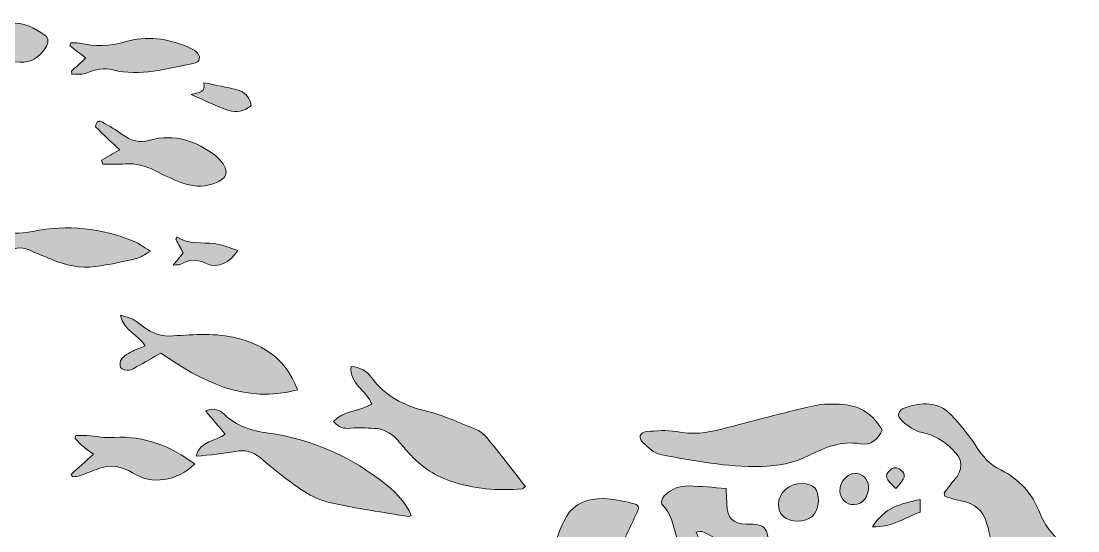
# Model space of a CAD drawing. Header units: centimetres. Extents: x -3.3 to 24.3, y 7.4 to 22.3.
# Drawn here: x 16.11 to 24.21, y 16.82 to 20.73 of the extents above; entities that cross this region are included whole.
import ezdxf

# ---------------------------------------------------------------- set-up
doc = ezdxf.new("R2010")
doc.units = ezdxf.units.CM
doc.header["$MEASUREMENT"] = 0
doc.layers.add('Layer 1', color=7, linetype='Continuous', lineweight=0)

# ---------------------------------------------------------------- blocks, each defined once
blk = doc.blocks.new('Block_0')
at = {"layer": 'Layer 1', "true_color": 0x000000, "transparency": 33554687}
h = blk.add_hatch(color=18, dxfattribs=at)
h.dxf.hatch_style = 2
edge = h.paths.add_edge_path()
edge.add_spline(control_points=[(15.4672, 20.4004), (15.4829, 20.4592), (15.4928, 20.4963), (15.503, 20.5346), (15.4453, 20.5771), (15.3627, 20.5728), (15.3144, 20.6521), (15.3426, 20.6629), (15.3649, 20.6726), (15.3881, 20.6796), (15.3951, 20.6817), (15.4046, 20.6769), (15.4125, 20.6739), (15.5709, 20.6152), (15.727, 20.632), (15.8835, 20.6844), (15.9285, 20.6995), (15.9771, 20.7035), (16.0241, 20.7125), (16.1285, 20.7324), (16.2096, 20.6769), (16.2895, 20.6252), (16.3254, 20.6021), (16.3194, 20.5604), (16.296, 20.527), (16.2484, 20.459), (16.1869, 20.4093), (16.0993, 20.4172), (15.9987, 20.4264), (15.898, 20.4395), (15.7988, 20.4585), (15.7326, 20.4712), (15.6726, 20.4717), (15.6103, 20.4417), (15.5715, 20.423), (15.5266, 20.4169), (15.4672, 20.4004)], knot_values=[0, 0, 0, 0, 1, 1, 1, 2, 2, 2, 3, 3, 3, 4, 4, 4, 5, 5, 5, 6, 6, 6, 7, 7, 7, 8, 8, 8, 9, 9, 9, 10, 10, 10, 11, 11, 11, 12, 12, 12, 12], degree=3, periodic=0)
h = blk.add_hatch(color=18, dxfattribs=at)
h.dxf.hatch_style = 2
edge = h.paths.add_edge_path()
edge.add_spline(control_points=[(16.4957, 20.3494), (16.5303, 20.3813), (16.5649, 20.4132), (16.605, 20.4501), (16.5618, 20.4827), (16.522, 20.5127), (16.4821, 20.5428), (16.4845, 20.5501), (16.4869, 20.5574), (16.4893, 20.5647), (16.5116, 20.5647), (16.535, 20.569), (16.5561, 20.564), (16.6734, 20.5361), (16.7877, 20.5382), (16.9049, 20.573), (17.0701, 20.6222), (17.2332, 20.6012), (17.3904, 20.5324), (17.4108, 20.5234), (17.432, 20.5136), (17.4488, 20.4995), (17.4913, 20.4638), (17.4833, 20.4174), (17.4286, 20.407), (17.2253, 20.3682), (17.0235, 20.3058), (16.8125, 20.3577), (16.7448, 20.3744), (16.6807, 20.3633), (16.6157, 20.335), (16.5816, 20.3201), (16.538, 20.3268), (16.4987, 20.3238), (16.4977, 20.3323), (16.4967, 20.3409), (16.4957, 20.3494)], knot_values=[0, 0, 0, 0, 1, 1, 1, 2, 2, 2, 3, 3, 3, 4, 4, 4, 5, 5, 5, 6, 6, 6, 7, 7, 7, 8, 8, 8, 9, 9, 9, 10, 10, 10, 11, 11, 11, 12, 12, 12, 12], degree=3, periodic=0)
h = blk.add_hatch(color=18, dxfattribs=at)
h.dxf.hatch_style = 2
edge = h.paths.add_edge_path()
edge.add_spline(control_points=[(17.8735, 20.0837), (17.8182, 20.0398), (17.7565, 20.0286), (17.7011, 20.0469), (17.6071, 20.078), (17.5179, 20.1238), (17.4125, 20.1695), (17.4686, 20.1881), (17.528, 20.1794), (17.5096, 20.26), (17.6021, 20.2406), (17.6846, 20.2265), (17.7652, 20.2053), (17.8232, 20.1901), (17.8623, 20.1506), (17.8735, 20.0837)], knot_values=[0, 0, 0, 0, 1, 1, 1, 2, 2, 2, 3, 3, 3, 4, 4, 4, 5, 5, 5, 5], degree=3, periodic=0)
h = blk.add_hatch(color=18, dxfattribs=at)
h.dxf.hatch_style = 2
edge = h.paths.add_edge_path()
edge.add_spline(control_points=[(16.7256, 19.6662), (16.7703, 19.6913), (16.815, 19.7163), (16.8645, 19.7441), (16.7993, 19.8064), (16.7373, 19.8657), (16.6792, 19.9213), (16.6856, 19.9666), (16.7063, 19.9723), (16.7338, 19.9564), (16.7848, 19.9268), (16.8374, 19.8988), (16.8841, 19.8633), (16.9492, 19.8139), (17.014, 19.7968), (17.0962, 19.8192), (17.2847, 19.8704), (17.451, 19.8132), (17.6015, 19.6979), (17.6126, 19.6894), (17.6232, 19.6798), (17.6322, 19.6692), (17.7101, 19.5776), (17.695, 19.5246), (17.5816, 19.4852), (17.4975, 19.456), (17.4147, 19.4638), (17.3343, 19.4956), (17.2664, 19.5224), (17.1991, 19.5516), (17.1346, 19.5857), (17.0628, 19.6235), (16.9898, 19.6433), (16.908, 19.637), (16.8506, 19.6325), (16.7926, 19.6361), (16.7348, 19.6361), (16.7317, 19.6461), (16.7287, 19.6562), (16.7256, 19.6662)], knot_values=[0, 0, 0, 0, 1, 1, 1, 2, 2, 2, 3, 3, 3, 4, 4, 4, 5, 5, 5, 6, 6, 6, 7, 7, 7, 8, 8, 8, 9, 9, 9, 10, 10, 10, 11, 11, 11, 12, 12, 12, 13, 13, 13, 13], degree=3, periodic=0)
h = blk.add_hatch(color=18, dxfattribs=at)
h.dxf.hatch_style = 2
edge = h.paths.add_edge_path()
edge.add_spline(control_points=[(15.879, 19.0552), (15.8434, 19.0813), (15.8077, 19.1074), (15.772, 19.1336), (15.7747, 19.1398), (15.7774, 19.146), (15.7801, 19.1522), (15.8229, 19.1475), (15.8691, 19.1515), (15.9078, 19.1363), (16.0041, 19.0984), (16.101, 19.0996), (16.1984, 19.1198), (16.466, 19.1753), (16.7244, 19.1437), (16.9757, 19.0425), (17.0131, 19.0275), (17.046, 19.001), (17.1013, 18.9675), (17.0525, 18.9414), (17.0243, 18.9181), (16.9924, 18.9108), (16.8884, 18.887), (16.7836, 18.8648), (16.678, 18.8499), (16.5611, 18.8335), (16.4488, 18.8595), (16.3408, 18.9056), (16.2839, 18.9299), (16.2259, 18.9515), (16.1697, 18.9771), (16.1058, 19.0063), (16.0502, 18.9954), (15.9976, 18.9517), (15.9695, 18.9284), (15.9413, 18.9036), (15.909, 18.8875), (15.8895, 18.8778), (15.8552, 18.8741), (15.8406, 18.8851), (15.8267, 18.8956), (15.8224, 18.9303), (15.8271, 18.9513), (15.8336, 18.9801), (15.8527, 19.0061), (15.8664, 19.0333), (15.8706, 19.0406), (15.8748, 19.0479), (15.879, 19.0552)], knot_values=[0, 0, 0, 0, 1, 1, 1, 2, 2, 2, 3, 3, 3, 4, 4, 4, 5, 5, 5, 6, 6, 6, 7, 7, 7, 8, 8, 8, 9, 9, 9, 10, 10, 10, 11, 11, 11, 12, 12, 12, 13, 13, 13, 14, 14, 14, 15, 15, 15, 16, 16, 16, 16], degree=3, periodic=0)
h = blk.add_hatch(color=18, dxfattribs=at)
h.dxf.hatch_style = 2
edge = h.paths.add_edge_path()
edge.add_spline(control_points=[(17.3052, 19.0756), (17.3959, 19.0199), (17.495, 19.035), (17.5916, 19.0257), (17.6516, 19.0199), (17.7095, 18.9925), (17.7698, 18.9743), (17.7197, 18.8847), (17.6096, 18.8323), (17.5344, 18.8709), (17.4602, 18.9091), (17.3957, 18.9068), (17.3272, 18.8661), (17.3189, 18.8612), (17.3062, 18.8637), (17.2758, 18.861), (17.3066, 18.8993), (17.3276, 18.9252), (17.3509, 18.9541), (17.3328, 18.9883), (17.314, 19.0236), (17.2953, 19.0589), (17.2986, 19.0645), (17.3019, 19.0701), (17.3052, 19.0756)], knot_values=[0, 0, 0, 0, 1, 1, 1, 2, 2, 2, 3, 3, 3, 4, 4, 4, 5, 5, 5, 6, 6, 6, 7, 7, 7, 8, 8, 8, 8], degree=3, periodic=0)
h = blk.add_hatch(color=18, dxfattribs=at)
h.dxf.hatch_style = 2
edge = h.paths.add_edge_path()
edge.add_spline(control_points=[(17.1797, 18.1865), (17.1141, 18.1491), (17.0556, 18.1154), (16.9968, 18.0824), (16.9772, 18.0715), (16.9569, 18.0558), (16.9362, 18.0546), (16.9142, 18.0533), (16.8817, 18.0603), (16.8716, 18.0755), (16.8619, 18.09), (16.8676, 18.1256), (16.88, 18.1414), (16.8981, 18.1646), (16.9267, 18.1812), (16.9535, 18.1955), (16.9856, 18.2126), (17.0205, 18.2244), (17.0593, 18.2407), (17.0115, 18.3254), (16.8959, 18.3535), (16.8707, 18.4761), (16.9114, 18.4638), (16.9406, 18.4595), (16.9651, 18.4463), (16.9945, 18.4304), (17.0197, 18.4069), (17.0469, 18.3868), (17.1148, 18.3363), (17.1895, 18.3116), (17.2756, 18.3177), (17.4385, 18.3292), (17.6019, 18.3412), (17.7629, 18.3012), (17.9451, 18.2559), (18.0951, 18.1642), (18.1876, 17.9946), (18.202, 17.9683), (18.2117, 17.9395), (18.2271, 17.9035), (17.8178, 17.7951), (17.4953, 17.9705), (17.1797, 18.1865)], knot_values=[0, 0, 0, 0, 1, 1, 1, 2, 2, 2, 3, 3, 3, 4, 4, 4, 5, 5, 5, 6, 6, 6, 7, 7, 7, 8, 8, 8, 9, 9, 9, 10, 10, 10, 11, 11, 11, 12, 12, 12, 13, 13, 13, 14, 14, 14, 14], degree=3, periodic=0)
h = blk.add_hatch(color=18, dxfattribs=at)
h.dxf.hatch_style = 2
edge = h.paths.add_edge_path()
edge.add_spline(control_points=[(18.797, 17.7933), (18.7606, 17.8994), (18.6231, 17.9484), (18.6382, 18.0846), (18.7106, 18.0765), (18.7608, 18.047), (18.7961, 17.9981), (18.8994, 17.8554), (19.0409, 17.7834), (19.2101, 17.7426), (19.3405, 17.7111), (19.4647, 17.6534), (19.5901, 17.6033), (19.623, 17.5901), (19.656, 17.5667), (19.6783, 17.5393), (19.7793, 17.4156), (19.8765, 17.2888), (19.9747, 17.1637), (19.9589, 17.1506), (19.9549, 17.1444), (19.9505, 17.1441), (19.7633, 17.1307), (19.5784, 17.1429), (19.3997, 17.2044), (19.266, 17.2505), (19.1555, 17.3318), (19.0639, 17.4391), (19.0383, 17.4691), (19.0128, 17.4994), (18.9857, 17.5281), (18.9393, 17.5771), (18.8823, 17.6061), (18.8141, 17.6088), (18.7551, 17.6111), (18.6953, 17.6168), (18.637, 17.6103), (18.5842, 17.6045), (18.5431, 17.6141), (18.5026, 17.6623), (18.5817, 17.7428), (18.6978, 17.7387), (18.797, 17.7933)], knot_values=[0, 0, 0, 0, 1, 1, 1, 2, 2, 2, 3, 3, 3, 4, 4, 4, 5, 5, 5, 6, 6, 6, 7, 7, 7, 8, 8, 8, 9, 9, 9, 10, 10, 10, 11, 11, 11, 12, 12, 12, 13, 13, 13, 14, 14, 14, 14], degree=3, periodic=0)
h = blk.add_hatch(color=18, dxfattribs=at)
h.dxf.hatch_style = 2
edge = h.paths.add_edge_path()
edge.add_spline(control_points=[(17.6733, 17.5632), (17.6243, 17.6222), (17.577, 17.6791), (17.5245, 17.7423), (17.5895, 17.7705), (17.6336, 17.7481), (17.666, 17.7167), (17.7605, 17.6251), (17.8769, 17.5901), (18.0018, 17.573), (18.343, 17.5263), (18.6441, 17.3886), (18.9118, 17.1743), (18.9918, 17.1103), (19.0577, 17.0355), (19.0996, 16.9411), (19.0918, 16.9365), (19.0869, 16.9309), (19.083, 16.9316), (18.8832, 16.9656), (18.6822, 16.9942), (18.4842, 17.0367), (18.356, 17.0642), (18.2475, 17.1405), (18.1444, 17.2203), (18.0753, 17.2738), (18.0071, 17.3285), (17.9403, 17.3848), (17.8845, 17.4319), (17.8255, 17.4457), (17.7522, 17.4317), (17.6566, 17.4134), (17.5586, 17.4073), (17.4508, 17.3947), (17.4849, 17.5199), (17.6011, 17.5093), (17.6733, 17.5632)], knot_values=[0, 0, 0, 0, 1, 1, 1, 2, 2, 2, 3, 3, 3, 4, 4, 4, 5, 5, 5, 6, 6, 6, 7, 7, 7, 8, 8, 8, 9, 9, 9, 10, 10, 10, 11, 11, 11, 12, 12, 12, 12], degree=3, periodic=0)
h = blk.add_hatch(color=18, dxfattribs=at)
h.dxf.hatch_style = 2
edge = h.paths.add_edge_path()
edge.add_spline(control_points=[(22.7086, 17.5953), (22.6786, 17.5204), (22.6216, 17.4784), (22.5442, 17.4908), (22.3982, 17.5141), (22.2722, 17.4647), (22.1483, 17.4007), (22.0329, 17.3411), (21.9103, 17.3207), (21.7813, 17.3174), (21.5198, 17.3109), (21.265, 17.3591), (21.0109, 17.4087), (20.9611, 17.4184), (20.9149, 17.4639), (20.8747, 17.5011), (20.8369, 17.536), (20.8523, 17.5794), (20.9042, 17.5838), (20.9796, 17.5903), (21.0582, 17.5981), (21.1313, 17.5839), (21.2516, 17.5605), (21.3652, 17.5719), (21.4814, 17.603), (21.7151, 17.6655), (21.9492, 17.7274), (22.1849, 17.7818), (22.2575, 17.7985), (22.3366, 17.7975), (22.4117, 17.7912), (22.5432, 17.7803), (22.6447, 17.7156), (22.7086, 17.5953)], knot_values=[0, 0, 0, 0, 1, 1, 1, 2, 2, 2, 3, 3, 3, 4, 4, 4, 5, 5, 5, 6, 6, 6, 7, 7, 7, 8, 8, 8, 9, 9, 9, 10, 10, 10, 11, 11, 11, 11], degree=3, periodic=0)
h = blk.add_hatch(color=18, dxfattribs=at)
h.dxf.hatch_style = 2
edge = h.paths.add_edge_path()
edge.add_spline(control_points=[(23.1846, 17.1118), (23.2094, 17.1444), (23.2319, 17.179), (23.2593, 17.2091), (23.3343, 17.2917), (23.3315, 17.3677), (23.252, 17.4447), (23.1842, 17.5103), (23.112, 17.5596), (23.0143, 17.5772), (22.9606, 17.5869), (22.9082, 17.6268), (22.8645, 17.6638), (22.818, 17.7032), (22.8287, 17.7474), (22.8856, 17.7663), (23.0117, 17.8082), (23.1377, 17.82), (23.2386, 17.7116), (23.3073, 17.6379), (23.3745, 17.5605), (23.4276, 17.4755), (23.4774, 17.396), (23.5356, 17.3305), (23.6183, 17.2903), (23.7627, 17.22), (23.8586, 17.1092), (23.9178, 16.9614), (23.9594, 16.8577), (24.0265, 16.7725), (24.1178, 16.705), (24.1951, 16.6479), (24.21, 16.5756), (24.1693, 16.4883), (24.1304, 16.4046), (24.0623, 16.3514), (23.9777, 16.3198), (23.9161, 16.2968), (23.8595, 16.3266), (23.854, 16.3925), (23.8474, 16.472), (23.8022, 16.5203), (23.7449, 16.5637), (23.718, 16.584), (23.6896, 16.6025), (23.662, 16.6219), (23.5927, 16.6708), (23.5432, 16.7329), (23.5279, 16.8189), (23.5235, 16.8437), (23.5152, 16.8679), (23.5076, 16.8921), (23.4797, 16.9813), (23.4186, 17.0318), (23.3272, 17.0499), (23.2817, 17.0589), (23.2372, 17.0734), (23.1922, 17.0854), (23.1897, 17.0942), (23.1871, 17.103), (23.1846, 17.1118)], knot_values=[0, 0, 0, 0, 1, 1, 1, 2, 2, 2, 3, 3, 3, 4, 4, 4, 5, 5, 5, 6, 6, 6, 7, 7, 7, 8, 8, 8, 9, 9, 9, 10, 10, 10, 11, 11, 11, 12, 12, 12, 13, 13, 13, 14, 14, 14, 15, 15, 15, 16, 16, 16, 17, 17, 17, 18, 18, 18, 19, 19, 19, 20, 20, 20, 20], degree=3, periodic=0)
h = blk.add_hatch(color=18, dxfattribs=at)
h.dxf.hatch_style = 2
edge = h.paths.add_edge_path()
edge.add_spline(control_points=[(17.4407, 17.3361), (17.2999, 17.2007), (17.1145, 17.174), (16.9621, 17.2683), (16.8797, 17.3193), (16.7952, 17.3324), (16.7042, 17.3003), (16.6564, 17.2835), (16.6097, 17.2639), (16.5618, 17.2474), (16.5432, 17.241), (16.5229, 17.2397), (16.5033, 17.2361), (16.4999, 17.2427), (16.4965, 17.2493), (16.4931, 17.256), (16.5477, 17.3053), (16.6023, 17.3545), (16.6644, 17.4106), (16.634, 17.4328), (16.6066, 17.4505), (16.582, 17.4715), (16.5601, 17.4902), (16.5414, 17.5126), (16.5212, 17.5333), (16.5239, 17.5401), (16.5266, 17.5468), (16.5292, 17.5536), (16.5574, 17.5536), (16.5856, 17.5551), (16.6136, 17.5532), (16.683, 17.5487), (16.7529, 17.534), (16.8215, 17.5387), (17.0563, 17.5548), (17.2551, 17.4703), (17.4407, 17.3361)], knot_values=[0, 0, 0, 0, 1, 1, 1, 2, 2, 2, 3, 3, 3, 4, 4, 4, 5, 5, 5, 6, 6, 6, 7, 7, 7, 8, 8, 8, 9, 9, 9, 10, 10, 10, 11, 11, 11, 12, 12, 12, 12], degree=3, periodic=0)
h = blk.add_hatch(color=18, dxfattribs=at)
h.dxf.hatch_style = 2
edge = h.paths.add_edge_path()
edge.add_spline(control_points=[(22.6057, 17.1667), (22.608, 17.0862), (22.5602, 17.0246), (22.4948, 17.0239), (22.4322, 17.0233), (22.3886, 17.065), (22.386, 17.1282), (22.3831, 17.1949), (22.437, 17.259), (22.4995, 17.2635), (22.5524, 17.2672), (22.6042, 17.22), (22.6057, 17.1667)], knot_values=[0, 0, 0, 0, 1, 1, 1, 2, 2, 2, 3, 3, 3, 4, 4, 4, 4], degree=3, periodic=0)
h = blk.add_hatch(color=18, dxfattribs=at)
h.dxf.hatch_style = 2
edge = h.paths.add_edge_path()
edge.add_spline(control_points=[(22.815, 17.1484), (22.7324, 17.2251), (22.7258, 17.2441), (22.7653, 17.284), (22.7932, 17.3122), (22.8223, 17.3155), (22.8534, 17.289), (22.8956, 17.253), (22.8896, 17.2288), (22.815, 17.1484)], knot_values=[0, 0, 0, 0, 1, 1, 1, 2, 2, 2, 3, 3, 3, 3], degree=3, periodic=0)
h = blk.add_hatch(color=18, dxfattribs=at)
h.dxf.hatch_style = 2
edge = h.paths.add_edge_path()
edge.add_spline(control_points=[(22.0597, 16.8967), (21.9687, 16.8981), (21.9133, 16.9475), (21.9145, 17.0262), (21.9159, 17.1171), (21.9967, 17.1879), (22.097, 17.1859), (22.1844, 17.1841), (22.224, 17.1414), (22.2212, 17.052), (22.2181, 16.9531), (22.1577, 16.8951), (22.0597, 16.8967)], knot_values=[0, 0, 0, 0, 1, 1, 1, 2, 2, 2, 3, 3, 3, 4, 4, 4, 4], degree=3, periodic=0)
h = blk.add_hatch(color=18, dxfattribs=at)
h.dxf.hatch_style = 2
edge = h.paths.add_edge_path()
edge.add_spline(control_points=[(22.0562, 16.4437), (21.9319, 16.3873), (21.8109, 16.3729), (21.6857, 16.4226), (21.641, 16.4403), (21.6301, 16.4795), (21.6176, 16.5219), (21.5737, 16.671), (21.4663, 16.7609), (21.3271, 16.8176), (21.3183, 16.8211), (21.306, 16.8159), (21.2845, 16.8136), (21.3085, 16.7518), (21.3303, 16.6957), (21.3526, 16.6384), (21.2477, 16.6217), (21.1638, 16.6681), (21.1378, 16.7605), (21.1112, 16.8553), (21.0947, 16.9526), (21.0218, 17.0281), (21.0134, 17.0368), (21.0237, 17.0777), (21.0376, 17.0914), (21.0896, 17.1428), (21.1567, 17.1684), (21.2291, 17.1669), (21.3213, 17.1651), (21.4133, 17.1553), (21.5131, 17.1484), (21.5153, 17.1029), (21.5181, 17.0646), (21.5189, 17.0262), (21.5212, 16.9216), (21.5625, 16.8785), (21.6677, 16.8735), (21.6901, 16.8724), (21.713, 16.8754), (21.7352, 16.8727), (21.7989, 16.8653), (21.8212, 16.8461), (21.8333, 16.7802), (21.8474, 16.704), (21.8981, 16.6642), (21.9644, 16.6392), (22.0098, 16.622), (22.0441, 16.6046), (22.0312, 16.5431), (22.0257, 16.5166), (22.045, 16.4848), (22.0562, 16.4437)], knot_values=[0, 0, 0, 0, 1, 1, 1, 2, 2, 2, 3, 3, 3, 4, 4, 4, 5, 5, 5, 6, 6, 6, 7, 7, 7, 8, 8, 8, 9, 9, 9, 10, 10, 10, 11, 11, 11, 12, 12, 12, 13, 13, 13, 14, 14, 14, 15, 15, 15, 16, 16, 16, 17, 17, 17, 17], degree=3, periodic=0)
h = blk.add_hatch(color=18, dxfattribs=at)
h.dxf.hatch_style = 2
edge = h.paths.add_edge_path()
edge.add_spline(control_points=[(20.7419, 16.7759), (20.7935, 16.7415), (20.8305, 16.7168), (20.874, 16.6879), (20.8249, 16.6292), (20.7787, 16.5738), (20.7278, 16.5128), (20.814, 16.4503), (20.8219, 16.3646), (20.8094, 16.2705), (20.8002, 16.2016), (20.8176, 16.1394), (20.8577, 16.079), (20.8824, 16.0418), (20.8883, 15.991), (20.8977, 15.9453), (20.9031, 15.919), (20.8987, 15.8906), (20.8987, 15.8602), (20.8152, 15.7857), (20.6939, 15.7917), (20.6192, 15.8794), (20.5528, 15.9572), (20.5124, 16.0499), (20.5207, 16.1509), (20.5308, 16.2725), (20.4703, 16.335), (20.3693, 16.374), (20.2766, 16.4098), (20.2094, 16.4681), (20.1883, 16.5687), (20.182, 16.5986), (20.1731, 16.6332), (20.182, 16.6601), (20.2129, 16.7527), (20.2404, 16.8493), (20.2894, 16.9324), (20.3495, 17.0341), (20.4566, 17.0737), (20.5725, 17.0703), (20.6447, 17.0682), (20.7173, 17.0531), (20.7881, 17.0364), (20.8506, 17.0217), (20.8526, 17.0066), (20.8225, 16.9466), (20.795, 16.892), (20.7701, 16.8361), (20.7419, 16.7759)], knot_values=[0, 0, 0, 0, 1, 1, 1, 2, 2, 2, 3, 3, 3, 4, 4, 4, 5, 5, 5, 6, 6, 6, 7, 7, 7, 8, 8, 8, 9, 9, 9, 10, 10, 10, 11, 11, 11, 12, 12, 12, 13, 13, 13, 14, 14, 14, 15, 15, 15, 16, 16, 16, 16], degree=3, periodic=0)
h = blk.add_hatch(color=18, dxfattribs=at)
h.dxf.hatch_style = 2
edge = h.paths.add_edge_path()
edge.add_spline(control_points=[(22.636, 16.8538), (22.727, 17.004), (22.8598, 17.0334), (22.9998, 17.0627), (22.9998, 17.0299), (22.9998, 17.0027), (22.9998, 16.9666), (22.8886, 16.9266), (22.7865, 16.8487), (22.636, 16.8538)], knot_values=[0, 0, 0, 0, 1, 1, 1, 2, 2, 2, 3, 3, 3, 3], degree=3, periodic=0)
at = {"layer": 'Layer 1'}
for points, knots in [([(15.4672, 20.4004), (15.4829, 20.4592), (15.4928, 20.4963), (15.503, 20.5346), (15.4453, 20.5771), (15.3627, 20.5728), (15.3144, 20.6521), (15.3426, 20.6629), (15.3649, 20.6726), (15.3881, 20.6796), (15.3951, 20.6817), (15.4046, 20.6769), (15.4125, 20.6739), (15.5709, 20.6152), (15.727, 20.632), (15.8835, 20.6844), (15.9285, 20.6995), (15.9771, 20.7035), (16.0241, 20.7125), (16.1285, 20.7324), (16.2096, 20.6769), (16.2895, 20.6252), (16.3254, 20.6021), (16.3194, 20.5604), (16.296, 20.527), (16.2484, 20.459), (16.1869, 20.4093), (16.0993, 20.4172), (15.9987, 20.4264), (15.898, 20.4395), (15.7988, 20.4585), (15.7326, 20.4712), (15.6726, 20.4717), (15.6103, 20.4417), (15.5715, 20.423), (15.5266, 20.4169), (15.4672, 20.4004)], [0, 0, 0, 0, 1, 1, 1, 2, 2, 2, 3, 3, 3, 4, 4, 4, 5, 5, 5, 6, 6, 6, 7, 7, 7, 8, 8, 8, 9, 9, 9, 10, 10, 10, 11, 11, 11, 12, 12, 12, 12]), ([(16.4957, 20.3494), (16.5303, 20.3813), (16.5649, 20.4132), (16.605, 20.4501), (16.5618, 20.4827), (16.522, 20.5127), (16.4821, 20.5428), (16.4845, 20.5501), (16.4869, 20.5574), (16.4893, 20.5647), (16.5116, 20.5647), (16.535, 20.569), (16.5561, 20.564), (16.6734, 20.5361), (16.7877, 20.5382), (16.9049, 20.573), (17.0701, 20.6222), (17.2332, 20.6012), (17.3904, 20.5324), (17.4108, 20.5234), (17.432, 20.5136), (17.4488, 20.4995), (17.4913, 20.4638), (17.4833, 20.4174), (17.4286, 20.407), (17.2253, 20.3682), (17.0235, 20.3058), (16.8125, 20.3577), (16.7448, 20.3744), (16.6807, 20.3633), (16.6157, 20.335), (16.5816, 20.3201), (16.538, 20.3268), (16.4987, 20.3238), (16.4977, 20.3323), (16.4967, 20.3409), (16.4957, 20.3494)], [0, 0, 0, 0, 1, 1, 1, 2, 2, 2, 3, 3, 3, 4, 4, 4, 5, 5, 5, 6, 6, 6, 7, 7, 7, 8, 8, 8, 9, 9, 9, 10, 10, 10, 11, 11, 11, 12, 12, 12, 12]), ([(17.8735, 20.0837), (17.8182, 20.0398), (17.7565, 20.0286), (17.7011, 20.0469), (17.6071, 20.078), (17.5179, 20.1238), (17.4125, 20.1695), (17.4686, 20.1881), (17.528, 20.1794), (17.5096, 20.26), (17.6021, 20.2406), (17.6846, 20.2265), (17.7652, 20.2053), (17.8232, 20.1901), (17.8623, 20.1506), (17.8735, 20.0837)], [0, 0, 0, 0, 1, 1, 1, 2, 2, 2, 3, 3, 3, 4, 4, 4, 5, 5, 5, 5]), ([(16.7256, 19.6662), (16.7703, 19.6913), (16.815, 19.7163), (16.8645, 19.7441), (16.7993, 19.8064), (16.7373, 19.8657), (16.6792, 19.9213), (16.6856, 19.9666), (16.7063, 19.9723), (16.7338, 19.9564), (16.7848, 19.9268), (16.8374, 19.8988), (16.8841, 19.8633), (16.9492, 19.8139), (17.014, 19.7968), (17.0962, 19.8192), (17.2847, 19.8704), (17.451, 19.8132), (17.6015, 19.6979), (17.6126, 19.6894), (17.6232, 19.6798), (17.6322, 19.6692), (17.7101, 19.5776), (17.695, 19.5246), (17.5816, 19.4852), (17.4975, 19.456), (17.4147, 19.4638), (17.3343, 19.4956), (17.2664, 19.5224), (17.1991, 19.5516), (17.1346, 19.5857), (17.0628, 19.6235), (16.9898, 19.6433), (16.908, 19.637), (16.8506, 19.6325), (16.7926, 19.6361), (16.7348, 19.6361), (16.7317, 19.6461), (16.7287, 19.6562), (16.7256, 19.6662)], [0, 0, 0, 0, 1, 1, 1, 2, 2, 2, 3, 3, 3, 4, 4, 4, 5, 5, 5, 6, 6, 6, 7, 7, 7, 8, 8, 8, 9, 9, 9, 10, 10, 10, 11, 11, 11, 12, 12, 12, 13, 13, 13, 13]), ([(15.879, 19.0552), (15.8434, 19.0813), (15.8077, 19.1074), (15.772, 19.1336), (15.7747, 19.1398), (15.7774, 19.146), (15.7801, 19.1522), (15.8229, 19.1475), (15.8691, 19.1515), (15.9078, 19.1363), (16.0041, 19.0984), (16.101, 19.0996), (16.1984, 19.1198), (16.466, 19.1753), (16.7244, 19.1437), (16.9757, 19.0425), (17.0131, 19.0275), (17.046, 19.001), (17.1013, 18.9675), (17.0525, 18.9414), (17.0243, 18.9181), (16.9924, 18.9108), (16.8884, 18.887), (16.7836, 18.8648), (16.678, 18.8499), (16.5611, 18.8335), (16.4488, 18.8595), (16.3408, 18.9056), (16.2839, 18.9299), (16.2259, 18.9515), (16.1697, 18.9771), (16.1058, 19.0063), (16.0502, 18.9954), (15.9976, 18.9517), (15.9695, 18.9284), (15.9413, 18.9036), (15.909, 18.8875), (15.8895, 18.8778), (15.8552, 18.8741), (15.8406, 18.8851), (15.8267, 18.8956), (15.8224, 18.9303), (15.8271, 18.9513), (15.8336, 18.9801), (15.8527, 19.0061), (15.8664, 19.0333), (15.8706, 19.0406), (15.8748, 19.0479), (15.879, 19.0552)], [0, 0, 0, 0, 1, 1, 1, 2, 2, 2, 3, 3, 3, 4, 4, 4, 5, 5, 5, 6, 6, 6, 7, 7, 7, 8, 8, 8, 9, 9, 9, 10, 10, 10, 11, 11, 11, 12, 12, 12, 13, 13, 13, 14, 14, 14, 15, 15, 15, 16, 16, 16, 16]), ([(17.3052, 19.0756), (17.3959, 19.0199), (17.495, 19.035), (17.5916, 19.0257), (17.6516, 19.0199), (17.7095, 18.9925), (17.7698, 18.9743), (17.7197, 18.8847), (17.6096, 18.8323), (17.5344, 18.8709), (17.4602, 18.9091), (17.3957, 18.9068), (17.3272, 18.8661), (17.3189, 18.8612), (17.3062, 18.8637), (17.2758, 18.861), (17.3066, 18.8993), (17.3276, 18.9252), (17.3509, 18.9541), (17.3328, 18.9883), (17.314, 19.0236), (17.2953, 19.0589), (17.2986, 19.0645), (17.3019, 19.0701), (17.3052, 19.0756)], [0, 0, 0, 0, 1, 1, 1, 2, 2, 2, 3, 3, 3, 4, 4, 4, 5, 5, 5, 6, 6, 6, 7, 7, 7, 8, 8, 8, 8]), ([(17.1797, 18.1865), (17.1141, 18.1491), (17.0556, 18.1154), (16.9968, 18.0824), (16.9772, 18.0715), (16.9569, 18.0558), (16.9362, 18.0546), (16.9142, 18.0533), (16.8817, 18.0603), (16.8716, 18.0755), (16.8619, 18.09), (16.8676, 18.1256), (16.88, 18.1414), (16.8981, 18.1646), (16.9267, 18.1812), (16.9535, 18.1955), (16.9856, 18.2126), (17.0205, 18.2244), (17.0593, 18.2407), (17.0115, 18.3254), (16.8959, 18.3535), (16.8707, 18.4761), (16.9114, 18.4638), (16.9406, 18.4595), (16.9651, 18.4463), (16.9945, 18.4304), (17.0197, 18.4069), (17.0469, 18.3868), (17.1148, 18.3363), (17.1895, 18.3116), (17.2756, 18.3177), (17.4385, 18.3292), (17.6019, 18.3412), (17.7629, 18.3012), (17.9451, 18.2559), (18.0951, 18.1642), (18.1876, 17.9946), (18.202, 17.9683), (18.2117, 17.9395), (18.2271, 17.9035), (17.8178, 17.7951), (17.4953, 17.9705), (17.1797, 18.1865)], [0, 0, 0, 0, 1, 1, 1, 2, 2, 2, 3, 3, 3, 4, 4, 4, 5, 5, 5, 6, 6, 6, 7, 7, 7, 8, 8, 8, 9, 9, 9, 10, 10, 10, 11, 11, 11, 12, 12, 12, 13, 13, 13, 14, 14, 14, 14]), ([(18.797, 17.7933), (18.7606, 17.8994), (18.6231, 17.9484), (18.6382, 18.0846), (18.7106, 18.0765), (18.7608, 18.047), (18.7961, 17.9981), (18.8994, 17.8554), (19.0409, 17.7834), (19.2101, 17.7426), (19.3405, 17.7111), (19.4647, 17.6534), (19.5901, 17.6033), (19.623, 17.5901), (19.656, 17.5667), (19.6783, 17.5393), (19.7793, 17.4156), (19.8765, 17.2888), (19.9747, 17.1637), (19.9589, 17.1506), (19.9549, 17.1444), (19.9505, 17.1441), (19.7633, 17.1307), (19.5784, 17.1429), (19.3997, 17.2044), (19.266, 17.2505), (19.1555, 17.3318), (19.0639, 17.4391), (19.0383, 17.4691), (19.0128, 17.4994), (18.9857, 17.5281), (18.9393, 17.5771), (18.8823, 17.6061), (18.8141, 17.6088), (18.7551, 17.6111), (18.6953, 17.6168), (18.637, 17.6103), (18.5842, 17.6045), (18.5431, 17.6141), (18.5026, 17.6623), (18.5817, 17.7428), (18.6978, 17.7387), (18.797, 17.7933)], [0, 0, 0, 0, 1, 1, 1, 2, 2, 2, 3, 3, 3, 4, 4, 4, 5, 5, 5, 6, 6, 6, 7, 7, 7, 8, 8, 8, 9, 9, 9, 10, 10, 10, 11, 11, 11, 12, 12, 12, 13, 13, 13, 14, 14, 14, 14]), ([(17.6733, 17.5632), (17.6243, 17.6222), (17.577, 17.6791), (17.5245, 17.7423), (17.5895, 17.7705), (17.6336, 17.7481), (17.666, 17.7167), (17.7605, 17.6251), (17.8769, 17.5901), (18.0018, 17.573), (18.343, 17.5263), (18.6441, 17.3886), (18.9118, 17.1743), (18.9918, 17.1103), (19.0577, 17.0355), (19.0996, 16.9411), (19.0918, 16.9365), (19.0869, 16.9309), (19.083, 16.9316), (18.8832, 16.9656), (18.6822, 16.9942), (18.4842, 17.0367), (18.356, 17.0642), (18.2475, 17.1405), (18.1444, 17.2203), (18.0753, 17.2738), (18.0071, 17.3285), (17.9403, 17.3848), (17.8845, 17.4319), (17.8255, 17.4457), (17.7522, 17.4317), (17.6566, 17.4134), (17.5586, 17.4073), (17.4508, 17.3947), (17.4849, 17.5199), (17.6011, 17.5093), (17.6733, 17.5632)], [0, 0, 0, 0, 1, 1, 1, 2, 2, 2, 3, 3, 3, 4, 4, 4, 5, 5, 5, 6, 6, 6, 7, 7, 7, 8, 8, 8, 9, 9, 9, 10, 10, 10, 11, 11, 11, 12, 12, 12, 12]), ([(22.7086, 17.5953), (22.6786, 17.5204), (22.6216, 17.4784), (22.5442, 17.4908), (22.3982, 17.5141), (22.2722, 17.4647), (22.1483, 17.4007), (22.0329, 17.3411), (21.9103, 17.3207), (21.7813, 17.3174), (21.5198, 17.3109), (21.265, 17.3591), (21.0109, 17.4087), (20.9611, 17.4184), (20.9149, 17.4639), (20.8747, 17.5011), (20.8369, 17.536), (20.8523, 17.5794), (20.9042, 17.5838), (20.9796, 17.5903), (21.0582, 17.5981), (21.1313, 17.5839), (21.2516, 17.5605), (21.3652, 17.5719), (21.4814, 17.603), (21.7151, 17.6655), (21.9492, 17.7274), (22.1849, 17.7818), (22.2575, 17.7985), (22.3366, 17.7975), (22.4117, 17.7912), (22.5432, 17.7803), (22.6447, 17.7156), (22.7086, 17.5953)], [0, 0, 0, 0, 1, 1, 1, 2, 2, 2, 3, 3, 3, 4, 4, 4, 5, 5, 5, 6, 6, 6, 7, 7, 7, 8, 8, 8, 9, 9, 9, 10, 10, 10, 11, 11, 11, 11]), ([(23.1846, 17.1118), (23.2094, 17.1444), (23.2319, 17.179), (23.2593, 17.2091), (23.3343, 17.2917), (23.3315, 17.3677), (23.252, 17.4447), (23.1842, 17.5103), (23.112, 17.5596), (23.0143, 17.5772), (22.9606, 17.5869), (22.9082, 17.6268), (22.8645, 17.6638), (22.818, 17.7032), (22.8287, 17.7474), (22.8856, 17.7663), (23.0117, 17.8082), (23.1377, 17.82), (23.2386, 17.7116), (23.3073, 17.6379), (23.3745, 17.5605), (23.4276, 17.4755), (23.4774, 17.396), (23.5356, 17.3305), (23.6183, 17.2903), (23.7627, 17.22), (23.8586, 17.1092), (23.9178, 16.9614), (23.9594, 16.8577), (24.0265, 16.7725), (24.1178, 16.705), (24.1951, 16.6479), (24.21, 16.5756), (24.1693, 16.4883), (24.1304, 16.4046), (24.0623, 16.3514), (23.9777, 16.3198), (23.9161, 16.2968), (23.8595, 16.3266), (23.854, 16.3925), (23.8474, 16.472), (23.8022, 16.5203), (23.7449, 16.5637), (23.718, 16.584), (23.6896, 16.6025), (23.662, 16.6219), (23.5927, 16.6708), (23.5432, 16.7329), (23.5279, 16.8189), (23.5235, 16.8437), (23.5152, 16.8679), (23.5076, 16.8921), (23.4797, 16.9813), (23.4186, 17.0318), (23.3272, 17.0499), (23.2817, 17.0589), (23.2372, 17.0734), (23.1922, 17.0854), (23.1897, 17.0942), (23.1871, 17.103), (23.1846, 17.1118)], [0, 0, 0, 0, 1, 1, 1, 2, 2, 2, 3, 3, 3, 4, 4, 4, 5, 5, 5, 6, 6, 6, 7, 7, 7, 8, 8, 8, 9, 9, 9, 10, 10, 10, 11, 11, 11, 12, 12, 12, 13, 13, 13, 14, 14, 14, 15, 15, 15, 16, 16, 16, 17, 17, 17, 18, 18, 18, 19, 19, 19, 20, 20, 20, 20]), ([(17.4407, 17.3361), (17.2999, 17.2007), (17.1145, 17.174), (16.9621, 17.2683), (16.8797, 17.3193), (16.7952, 17.3324), (16.7042, 17.3003), (16.6564, 17.2835), (16.6097, 17.2639), (16.5618, 17.2474), (16.5432, 17.241), (16.5229, 17.2397), (16.5033, 17.2361), (16.4999, 17.2427), (16.4965, 17.2493), (16.4931, 17.256), (16.5477, 17.3053), (16.6023, 17.3545), (16.6644, 17.4106), (16.634, 17.4328), (16.6066, 17.4505), (16.582, 17.4715), (16.5601, 17.4902), (16.5414, 17.5126), (16.5212, 17.5333), (16.5239, 17.5401), (16.5266, 17.5468), (16.5292, 17.5536), (16.5574, 17.5536), (16.5856, 17.5551), (16.6136, 17.5532), (16.683, 17.5487), (16.7529, 17.534), (16.8215, 17.5387), (17.0563, 17.5548), (17.2551, 17.4703), (17.4407, 17.3361)], [0, 0, 0, 0, 1, 1, 1, 2, 2, 2, 3, 3, 3, 4, 4, 4, 5, 5, 5, 6, 6, 6, 7, 7, 7, 8, 8, 8, 9, 9, 9, 10, 10, 10, 11, 11, 11, 12, 12, 12, 12]), ([(22.6057, 17.1667), (22.608, 17.0862), (22.5602, 17.0246), (22.4948, 17.0239), (22.4322, 17.0233), (22.3886, 17.065), (22.386, 17.1282), (22.3831, 17.1949), (22.437, 17.259), (22.4995, 17.2635), (22.5524, 17.2672), (22.6042, 17.22), (22.6057, 17.1667)], [0, 0, 0, 0, 1, 1, 1, 2, 2, 2, 3, 3, 3, 4, 4, 4, 4]), ([(22.815, 17.1484), (22.7324, 17.2251), (22.7258, 17.2441), (22.7653, 17.284), (22.7932, 17.3122), (22.8223, 17.3155), (22.8534, 17.289), (22.8956, 17.253), (22.8896, 17.2288), (22.815, 17.1484)], [0, 0, 0, 0, 1, 1, 1, 2, 2, 2, 3, 3, 3, 3]), ([(22.0597, 16.8967), (21.9687, 16.8981), (21.9133, 16.9475), (21.9145, 17.0262), (21.9159, 17.1171), (21.9967, 17.1879), (22.097, 17.1859), (22.1844, 17.1841), (22.224, 17.1414), (22.2212, 17.052), (22.2181, 16.9531), (22.1577, 16.8951), (22.0597, 16.8967)], [0, 0, 0, 0, 1, 1, 1, 2, 2, 2, 3, 3, 3, 4, 4, 4, 4]), ([(22.0562, 16.4437), (21.9319, 16.3873), (21.8109, 16.3729), (21.6857, 16.4226), (21.641, 16.4403), (21.6301, 16.4795), (21.6176, 16.5219), (21.5737, 16.671), (21.4663, 16.7609), (21.3271, 16.8176), (21.3183, 16.8211), (21.306, 16.8159), (21.2845, 16.8136), (21.3085, 16.7518), (21.3303, 16.6957), (21.3526, 16.6384), (21.2477, 16.6217), (21.1638, 16.6681), (21.1378, 16.7605), (21.1112, 16.8553), (21.0947, 16.9526), (21.0218, 17.0281), (21.0134, 17.0368), (21.0237, 17.0777), (21.0376, 17.0914), (21.0896, 17.1428), (21.1567, 17.1684), (21.2291, 17.1669), (21.3213, 17.1651), (21.4133, 17.1553), (21.5131, 17.1484), (21.5153, 17.1029), (21.5181, 17.0646), (21.5189, 17.0262), (21.5212, 16.9216), (21.5625, 16.8785), (21.6677, 16.8735), (21.6901, 16.8724), (21.713, 16.8754), (21.7352, 16.8727), (21.7989, 16.8653), (21.8212, 16.8461), (21.8333, 16.7802), (21.8474, 16.704), (21.8981, 16.6642), (21.9644, 16.6392), (22.0098, 16.622), (22.0441, 16.6046), (22.0312, 16.5431), (22.0257, 16.5166), (22.045, 16.4848), (22.0562, 16.4437)], [0, 0, 0, 0, 1, 1, 1, 2, 2, 2, 3, 3, 3, 4, 4, 4, 5, 5, 5, 6, 6, 6, 7, 7, 7, 8, 8, 8, 9, 9, 9, 10, 10, 10, 11, 11, 11, 12, 12, 12, 13, 13, 13, 14, 14, 14, 15, 15, 15, 16, 16, 16, 17, 17, 17, 17]), ([(20.7419, 16.7759), (20.7935, 16.7415), (20.8305, 16.7168), (20.874, 16.6879), (20.8249, 16.6292), (20.7787, 16.5738), (20.7278, 16.5128), (20.814, 16.4503), (20.8219, 16.3646), (20.8094, 16.2705), (20.8002, 16.2016), (20.8176, 16.1394), (20.8577, 16.079), (20.8824, 16.0418), (20.8883, 15.991), (20.8977, 15.9453), (20.9031, 15.919), (20.8987, 15.8906), (20.8987, 15.8602), (20.8152, 15.7857), (20.6939, 15.7917), (20.6192, 15.8794), (20.5528, 15.9572), (20.5124, 16.0499), (20.5207, 16.1509), (20.5308, 16.2725), (20.4703, 16.335), (20.3693, 16.374), (20.2766, 16.4098), (20.2094, 16.4681), (20.1883, 16.5687), (20.182, 16.5986), (20.1731, 16.6332), (20.182, 16.6601), (20.2129, 16.7527), (20.2404, 16.8493), (20.2894, 16.9324), (20.3495, 17.0341), (20.4566, 17.0737), (20.5725, 17.0703), (20.6447, 17.0682), (20.7173, 17.0531), (20.7881, 17.0364), (20.8506, 17.0217), (20.8526, 17.0066), (20.8225, 16.9466), (20.795, 16.892), (20.7701, 16.8361), (20.7419, 16.7759)], [0, 0, 0, 0, 1, 1, 1, 2, 2, 2, 3, 3, 3, 4, 4, 4, 5, 5, 5, 6, 6, 6, 7, 7, 7, 8, 8, 8, 9, 9, 9, 10, 10, 10, 11, 11, 11, 12, 12, 12, 13, 13, 13, 14, 14, 14, 15, 15, 15, 16, 16, 16, 16]), ([(22.636, 16.8538), (22.727, 17.004), (22.8598, 17.0334), (22.9998, 17.0627), (22.9998, 17.0299), (22.9998, 17.0027), (22.9998, 16.9666), (22.8886, 16.9266), (22.7865, 16.8487), (22.636, 16.8538)], [0, 0, 0, 0, 1, 1, 1, 2, 2, 2, 3, 3, 3, 3])]:
    blk.add_open_spline(points, degree=3, knots=knots, dxfattribs=at)

msp = doc.modelspace()

# ---------------------------------------------------------------- block references
at = {"layer": 'Layer 1'}
msp.add_blockref('Block_0', (0, 0), dxfattribs=at)

doc.saveas('drawing.dxf')
